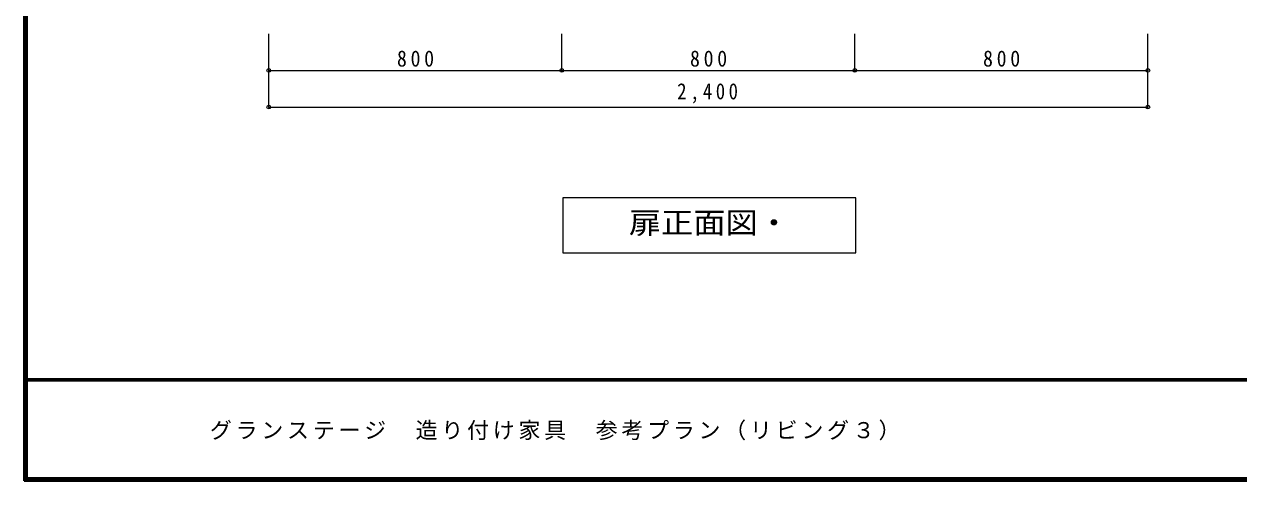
# Model space of a CAD drawing. Units: millimetres at full size, sheet at 1:20. Extents: x -4000 to 3800, y -2865 to 2783.
# Drawn here: x -4000 to -685, y -2797 to -1552 of the extents above; entities that cross this region are included whole.
import ezdxf
from ezdxf.enums import TextEntityAlignment as Align

# ---------------------------------------------------------------- set-up
doc = ezdxf.new("R2010")
doc.units = ezdxf.units.MM
doc.header["$LTSCALE"] = 20
doc.header["$PDMODE"] = 32
doc.header["$PDSIZE"] = 10
for name, color, linetype, lineweight in [('0-A_文字', 7, 'Continuous', 18), ('0-B_寸法', 7, 'Continuous', 9), ('F-1_枠', 6, 'Continuous', 40)]:
    doc.layers.add(name, color=color, linetype=linetype, lineweight=lineweight)
doc.layers.add('F-A_文字', color=7, linetype='Continuous')
doc.styles.add('ＭＳ ゴシック', font='')
doc.styles.get('ＭＳ ゴシック').set_extended_font_data('MS Gothic')

msp = doc.modelspace()

# ---------------------------------------------------------------- linework, layer by layer
at = {"layer": '0-A_文字'}
for p, q in [((-2529.6, -2025.07), (-2529.6, -2175.07)), ((-1729.6, -2025.07), (-2529.6, -2025.07)), ((-1729.6, -2175.07), (-1729.6, -2025.07)), ((-2529.6, -2175.07), (-1729.6, -2175.07))]:
    msp.add_line(p, q, dxfattribs=at)
at = {"layer": '0-B_寸法', "color": 4}
for p, q in [((-3332.6, -1778.07), (-3332.6, -1578.07)), ((-2532.6, -1678.07), (-2532.6, -1578.07)), ((-1732.6, -1678.07), (-1732.6, -1578.07)), ((-932.6, -1778.07), (-932.6, -1578.07)), ((-3332.6, -1678.07), (-2532.6, -1678.07)), ((-2532.6, -1678.07), (-1732.6, -1678.07)), ((-1732.6, -1678.07), (-932.6, -1678.07)), ((-3332.6, -1778.07), (-932.6, -1778.07))]:
    msp.add_line(p, q, dxfattribs=at)
at = {"layer": '0-B_寸法'}
for p in [(-3332.6, -1678.07), (-2532.6, -1678.07), (-1732.6, -1678.07), (-932.6, -1678.07), (-3332.6, -1778.07), (-932.6, -1778.07)]:
    msp.add_point(p, dxfattribs=at)
at = {"layer": 'F-1_枠'}
for p, q in [((-4000, 2783.33), (-4000, -2796.67)), ((-3996.67, 2783.33), (-3996.67, -2796.67)), ((-3993.33, 2783.33), (-3993.33, -2796.67)), ((3800, -2520), (-4000, -2520)), ((3800, -2523.33), (-4000, -2523.33)), ((3800, -2790), (-4000, -2790)), ((3800, -2793.33), (-4000, -2793.33)), ((3800, -2796.67), (-4000, -2796.67))]:
    msp.add_line(p, q, dxfattribs=at)

# ---------------------------------------------------------------- texts
at = {"layer": '0-A_文字', "style": 'ＭＳ ゴシック', "width": 1.1}
msp.add_text('扉正面図・', height=58.65, dxfattribs=at).set_placement((-2349.6, -2140.07), align=Align.BOTTOM_LEFT)
at = {"layer": '0-B_寸法', "char_height": 43.99, "attachment_point": 7, "style": 'ＭＳ ゴシック'}
for s, insert in [('\\T1.38;\\W0.9;800', (-2982.6, -1668.07)), ('\\T1.38;\\W0.9;800', (-2182.6, -1668.07)), ('\\T1.38;\\W0.9;800', (-1382.6, -1668.07)), ('\\T1.38;\\W0.85;2,400', (-2217.6, -1768.07))]:
    msp.add_mtext(s, dxfattribs=dict(at, insert=insert))
at = {"layer": 'F-A_文字', "insert": (-3493.33, -2686.67), "char_height": 43.99, "attachment_point": 7, "style": 'ＭＳ ゴシック'}
msp.add_mtext('\\T1.17;グランステージ\u3000造り付け家具\u3000参考プラン（リビング３）', dxfattribs=at)

doc.saveas('drawing.dxf')
